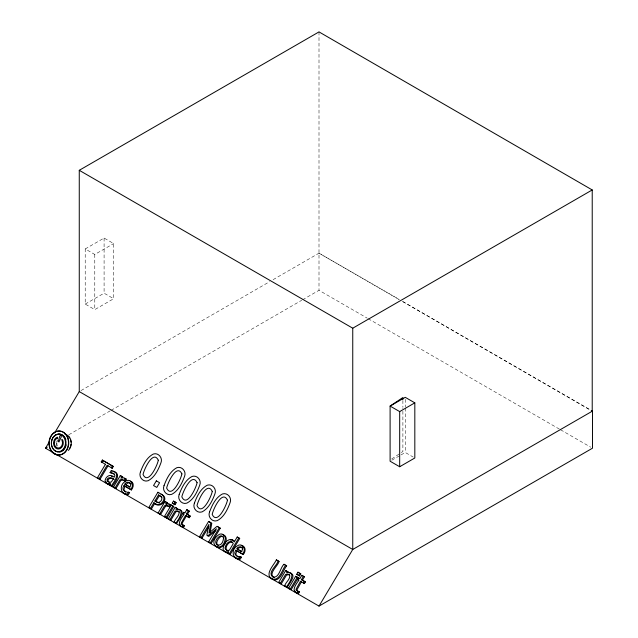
<?xml version="1.0" encoding="UTF-8"?>
<svg xmlns="http://www.w3.org/2000/svg" width="638" height="638" viewBox="0 0 638 638"><rect width="100%" height="100%" fill="white"/><g stroke="black" fill="none" stroke-linecap="round" stroke-linejoin="round"><path stroke-width="0.48" stroke-dasharray="3.19 2.39" d="M391.7 458.969L400.489 453.1M401.286 452.565L402.889 451.497L402.889 408.32M85.213 248.948L104.09 238.054L113.652 243.572L113.652 298.72L94.783 309.613L85.213 304.087L85.213 248.948L94.783 254.466L113.652 243.572M85.213 304.087L104.09 293.193L113.652 298.72M80.986 390.584L269.635 281.677M273.08 279.683L319 253.174L399.236 299.493M55.865 442.23L57.587 441.233M68.808 434.757L110.214 410.848M111.084 410.346L301.742 300.267M302.611 299.772L319 290.306L367.313 318.202M391.788 460.245L400.201 455.388M401.047 454.902L405.25 452.47L413.225 457.071M402.682 301.487L592.487 411.071M368.174 318.697L559.701 429.278M560.563 429.773L590.764 447.206M319 253.174L399.157 299.541M402.602 301.535L592.224 411.223M405.25 399.292L405.25 407.14M405.25 408.121L405.25 452.47M402.889 400.473L402.889 407.339M319 31.9L319 290.306M104.09 238.054L104.09 293.193M94.783 254.466L94.783 309.613M56.949 446.074A9.02 7.321 -86.9 0 1 57.245 439.917M57.189 445.986A8.709 7.074 -86.9 0 1 57.476 440.029"/><path stroke-width="0.96" d="M210.054 532.674L211.8 523.32L208.618 521.429L199.55 536.654L200.46 537.236M130.495 489.378L123.979 485.622C120.534 490.279 126.029 492.44 129.602 492.576L128.358 494.673C120.343 495.295 118.891 484.952 125.239 481.403C130.623 477.391 135.144 485.51 130.495 489.378L131.404 489.96C133.613 487.416 134.506 482.232 130.351 481.124M123.979 485.622L124.888 486.196L123.892 489.721L125.55 492.089M242.352 553.967L235.837 550.203C232.391 554.861 237.894 557.03 241.467 557.157L240.215 559.255C232.208 559.877 230.757 549.533 237.105 545.984C242.488 541.973 247.002 550.092 242.352 553.967L243.261 554.542C245.957 551.774 246.045 545.745 241.196 545.538M235.837 550.203L236.746 550.777L235.757 554.302L237.408 556.671M319 606.1L352.75 549.477L592.487 411.071L592.487 448.203L319 606.1L45.513 448.203L49.541 441.44M54.581 432.995L79.264 391.58L79.264 170.306L319 31.9L592.224 189.949L592.224 411.223M102.327 460.062L103.236 460.636L102.16 462.438L101.251 461.864L102.327 460.062L113.317 466.466L112.248 468.26L107.128 465.254L99.121 478.675L100.03 479.258L108.037 465.828M98.364 478.293L97.454 477.718L105.461 464.289M112.408 465.884L111.339 467.686L112.248 468.26M114.314 474.058L110.079 472.606L111.243 470.653C121.34 471.945 114.848 481.156 111.299 485.709L112.208 486.284C114.904 482.671 121.978 473.651 113.604 471.618M110.629 485.374L109.72 484.8L110.446 483.58C99.791 485.67 107.24 470.31 114.202 477.28C116.531 474.6 112.471 472.439 110.079 472.606M113.516 486.985L120.327 475.565L122.823 477.057L121.906 476.482L120.901 478.181L123.995 477.814L126.18 479.082C125.574 483.11 123.054 478.715 120.845 480.374L116.012 488.477L113.516 486.985L114.425 487.568M124.992 481.092L124.083 480.51L125.271 478.508M128.693 492.002L127.448 494.091L123.652 493.198M151.381 509.02L150.472 508.446L153.854 502.776L154.763 503.35L151.381 509.02L148.806 507.481L157.881 492.265L161.94 494.657M158.511 494.96L159.42 495.543L155.792 501.62L154.882 501.045L158.511 494.96L162.028 497.225M168.767 504.227L170.848 504.993C170.234 509.02 167.722 504.626 165.505 506.285L160.672 514.388L158.184 512.896L164.995 501.476L167.483 502.967L166.47 504.666M160.672 514.388L159.763 513.813L164.596 505.703L167.18 505.503L169.652 506.995M166.574 502.393L165.561 504.092L168.663 503.725L170.848 504.993M168.743 506.42L169.939 504.419M172.268 503.111L173.456 501.117L176.168 502.736L174.979 504.73L172.268 503.111L173.177 503.685M164.429 516.509L171.239 505.089L172.818 505.998L173.727 506.58L166.925 517.992L164.429 516.509L166.925 517.992M166.016 517.418L172.818 505.998M175.259 502.154L174.07 504.148L174.979 504.73M179.677 512.115A3.82 3.118 -57.6 0 0 177.731 511.437L175.913 511.724L170.825 520.249L168.336 518.758L175.147 507.338L177.635 508.829L175.147 507.338M170.825 520.249L169.915 519.675L175.003 511.15L176.822 510.855A3.82 3.118 -57.6 0 1 178.768 511.54C180.418 515.241 174.868 518.75 174.142 522.115L176.638 523.607C177.5 520.959 186.982 511.054 178.975 509.73M176.726 508.255L175.968 509.523C186.192 507.09 178.441 520.632 175.729 523.024L176.638 523.607M183.744 514.507L182.835 513.925L183.792 512.33L184.861 512.952L186.814 509.666L189.303 511.158L187.349 514.443L190.26 516.118L189.311 517.713L185.491 515.456L181.152 523.232L182.053 524.715L184.549 525.712L183.513 527.443L180.993 526.342L180.083 524.691M187.349 514.443L186.44 513.861L188.393 510.583L189.303 511.158M186.4 516.038L182.388 522.817L182.061 524.229L182.962 525.289M182.835 513.925L183.903 514.547C181.83 517.211 175.498 525.712 182.604 526.86L183.632 525.138M189.311 517.713L188.401 517.139L189.35 515.544L186.44 513.861M199.55 536.654L202.015 538.129L208.857 526.653M209.527 542.475L208.618 541.893L216.441 528.774L207.852 535.816M219.36 527.634L210.285 542.858L211.194 543.432L220.269 528.208L217.048 526.294L208.977 533.025L210.891 522.745L208.618 521.429M227.718 552.923L228.42 551.758L225.629 551.998L224.042 551.096A4.267 3.485 -57.6 0 1 223.101 548.632C223.491 544.421 226.721 538.943 231.538 539.493A6.037 4.929 -57.6 0 1 234.258 541.965L237.208 537.013L239.697 538.504L230.214 554.414L227.718 552.923L228.627 553.497M238.787 537.93L229.305 553.84L230.214 554.414M240.558 556.583L239.306 558.681L235.518 557.779M274.292 577.781C267.258 574.017 278.335 565.635 279.021 561.456L276.366 559.869C274.3 564.67 263.638 574.83 272.418 579.208C280.353 583.028 283.113 569.654 286.661 565.866L285.728 565.276C282.171 569.056 279.412 582.43 271.477 578.61M286.661 565.866L284.006 564.279C280.289 567.142 279.261 579.057 272.538 576.824C267.282 572.111 277.41 565.428 278.088 560.866L279.021 561.456M279.635 582.933L278.694 582.335L285.72 570.547L288.296 572.087L285.72 570.547M287.355 571.489L286.574 572.796C297.125 570.284 289.126 584.264 286.326 586.745L287.26 587.335C288.153 584.607 297.946 574.375 289.684 573.012M278.694 582.335L281.27 583.874L286.51 575.077L288.392 574.774A3.94 3.214 -57.6 0 1 289.883 575.101M285.633 586.394L284.692 585.796C285.441 582.327 291.167 578.698 289.461 574.878A3.94 3.214 -57.6 0 0 287.451 574.176L285.577 574.479L280.329 583.276L281.27 583.874M296.742 574.256L297.97 572.198L300.769 573.873L299.541 575.931L296.742 574.256L297.683 574.854M288.655 588.084L295.681 576.297L298.249 577.837L291.223 589.624L288.655 588.084L289.588 588.683M297.316 577.238L290.29 589.026L291.223 589.624M298.672 580.293L297.731 579.695L298.712 578.052L299.82 578.682L301.838 575.301L304.406 576.84L302.388 580.221L305.395 581.96L304.414 583.603L300.466 581.274L295.992 589.297L296.917 590.828L299.493 591.857L298.432 593.643L295.37 592.016M302.388 580.221L301.447 579.631L303.473 576.242L304.406 576.84M297.731 579.695L298.831 580.333C296.694 583.084 290.154 591.857 297.491 593.045L298.552 591.266M301.447 579.631L304.454 581.362L303.473 583.012L304.414 583.603M124.857 484.146C126.715 479.904 133.119 483.301 129.833 487.017L124.857 484.146L129.913 487.121M125.766 484.72L127.887 482.902L130.304 483.086M57.627 438.162L57.42 437.158A6.013 4.881 -86.9 0 0 53.744 444.877A6.013 4.881 -86.9 0 0 60.235 448.538A6.013 4.881 -86.9 0 0 62.779 440.18L61.79 439.518L62.181 440.994A5.008 4.067 -86.9 0 1 59.972 447.589A5.008 4.067 -86.9 0 1 54.661 445.029A5.008 4.067 -86.9 0 1 56.862 438.426L57.404 438.234M215.915 530.529L208.762 536.399L206.848 535.234L208.921 524.436L201.106 537.555L202.015 538.129M45.513 448.203L47.236 447.206M79.264 170.306L352.75 328.203L592.224 189.949M414.82 402.849L405.25 397.33L390.105 406.071L399.675 411.598L414.82 402.849L414.82 457.996L399.675 466.745L390.105 461.218L390.105 406.071L402.889 397.53L402.889 399.492M128.772 492.656L129.602 492.576M110.549 484.346L107.391 483.923L105.972 481.746M230.541 540.075L232.447 540.075A6.037 4.929 -57.6 0 1 234.409 541.319M228.316 552.588L226.538 552.572L224.951 551.671A4.267 3.485 -57.6 0 1 224.44 550.985M159.42 503.071L154.882 501.045M183.792 525.584L184.549 525.712M228.548 550.961C222.837 550.235 228.3 540.346 232.511 542.324M238.516 557.118L241.467 557.157M111.491 476.426L112.639 476.769M124.904 478.396L126.18 479.082M109.776 482.799L107.974 481.212C107.774 477.647 112.097 477.687 114.194 479.393M218.571 545.801C214.528 543.975 218.1 538.424 220.62 536.773A3.03 2.472 -57.6 0 1 222.542 536.526L223.707 537.196M155.273 503.589C160.457 507.481 167.363 498.485 162.028 494.729M156.023 501.699C159.037 504.451 163.751 499.514 161.119 496.651M79.264 391.58L352.75 549.477L352.75 328.203M239.697 538.504L237.208 537.013M103.236 460.636L113.317 466.466M176.168 502.736L173.456 501.117M217.957 526.876L220.269 528.208M101.251 461.864L105.525 464.384M159.42 495.543L160.8 496.34M298.249 577.837L295.681 576.297M167.483 502.967L164.995 501.476M173.727 506.58L171.239 505.089M185.491 515.456L188.401 517.139M124.083 480.51L122.512 479.593L119.936 479.792L115.103 487.903L116.012 488.477M241.77 551.703L237.623 549.31C238.628 547.611 241.132 546.511 242.719 548.066M153.854 502.776C160.226 510.256 170.434 497.879 161.031 494.083M124.888 486.196L131.404 489.96M236.746 550.777L243.261 554.542M299.493 591.857L297.858 591.426L296.925 589.895L301.407 581.872L300.466 581.274M97.454 477.718L100.03 479.258M109.72 484.8L112.208 486.284M148.806 507.481L150.472 508.446M158.184 512.896L159.763 513.813M168.336 518.758L169.915 519.675M174.142 522.115L175.729 523.024M208.618 541.893L211.194 543.432M284.692 585.796L287.26 587.335M297.97 572.198L298.911 572.796M300.769 573.873L299.828 573.275L298.6 575.332L299.541 575.931M301.838 575.301L302.771 575.891M284.006 564.279L284.939 564.877M276.366 559.869L277.307 560.467M304.454 581.362L305.395 581.96M298.712 578.052L299.653 578.642M186.814 509.666L187.724 510.24M157.881 492.265L158.79 492.839M189.35 515.544L190.26 516.118M183.792 512.33L184.701 512.912M120.327 475.565L121.236 476.147M111.243 470.653L112.152 471.227M297.491 593.045L298.432 593.643M182.604 526.86L183.513 527.443M270.648 577.693L271.405 578.499M234.664 556.822L235.422 557.652M122.799 492.241L123.565 493.07M130.862 483.484L131.245 483.931M215.461 545.777C221.187 552.979 231.323 537.882 223.196 534.716A5.303 4.322 -57.6 0 0 222.207 534.548M294.884 590.812L295.059 591.45M399.675 411.598L399.675 466.745M58.162 434.111A9.02 7.321 -86.9 0 1 65.818 439.534M66.129 444.933A9.02 7.321 -86.9 0 1 59.844 451.967M54.637 435.929A9.02 7.321 -86.9 0 1 55.721 435.076M49.684 439.686A12.026 9.761 -86.9 0 1 64.255 432.763A12.026 9.761 -86.9 0 1 65.602 451.72A12.026 9.761 -86.9 0 1 50.338 448.825M50.059 448.131A12.026 9.761 -86.9 0 1 49.62 446.656M49.469 445.906A12.026 9.761 -86.9 0 1 49.381 441.217M68.362 436.368A8.709 7.074 -86.9 0 1 69.654 437.963M70.547 439.925A8.709 7.074 -86.9 0 1 71.001 442.11M70.97 444.383A8.709 7.074 -86.9 0 1 70.459 446.584M70.196 447.278A8.709 7.074 -86.9 0 1 69.51 448.562M65.036 434.366A9.02 7.321 -86.9 0 1 70.084 448.099M69.709 448.745A9.02 7.321 -86.9 0 1 68.338 450.42M225.35 537.898C223.539 555.1 204.918 544.27 219.249 534.381A5.303 4.322 -57.6 0 1 222.287 534.142L224.72 535.944L225.35 537.898M107.096 479.816L107.399 481.339L109.688 482.296L111.403 481.985L113.285 478.819C111.339 477.559 107.766 476.738 107.096 479.816M223.507 538.392C222.072 550.706 209.519 543.416 219.711 536.199A3.03 2.472 -57.6 0 1 221.633 535.952L222.798 536.622A3.007 2.456 -57.6 0 1 223.507 538.392M158.304 460.237C157.498 465.134 148.088 485.526 143.056 474.489C143.949 469.608 153.176 449.423 158.304 460.237M181.902 473.867C181.096 478.755 171.686 499.155 166.654 488.11C167.539 483.229 176.774 463.052 181.902 473.867M197.086 482.631C196.281 487.52 186.862 507.92 181.838 496.874C182.723 491.994 191.95 471.817 197.086 482.631M212.263 491.388C211.457 496.284 202.039 516.676 197.014 505.639C197.9 500.758 207.135 480.581 212.263 491.388M227.447 500.152C226.642 505.049 217.223 525.441 212.191 514.403C213.084 509.523 222.311 489.346 227.447 500.152M242.52 548.999L241.69 551.599L236.714 548.728C237.783 546.24 242.201 545.961 242.52 548.999M58.313 441.496L58.999 441.975L61.208 436.958A1.005 0.813 -86.9 0 0 60.785 435.658A1.005 0.813 -86.9 0 0 59.717 436.209L58.313 441.496M140.424 472.032C138.326 476.817 143.032 482.527 148.088 480.749C154.811 477.248 158.391 469.648 160.928 462.829C163.041 458.044 158.376 452.286 153.295 454.057C146.541 457.566 142.968 465.198 140.424 472.032M164.022 485.654C161.924 490.439 166.63 496.149 171.686 494.37C178.409 490.869 181.989 483.269 184.526 476.45C186.639 471.665 181.974 465.915 176.886 467.686C170.139 471.187 166.566 478.827 164.022 485.654M179.198 494.418C177.109 499.203 181.814 504.913 186.862 503.135C193.593 499.634 197.174 492.034 199.702 485.215C201.815 480.43 197.15 474.68 192.07 476.45C185.323 479.951 181.75 487.591 179.198 494.418M194.383 503.183C192.285 507.968 196.99 513.678 202.047 511.899C208.77 508.398 212.35 500.798 214.878 493.979C217 489.194 212.334 483.445 207.246 485.207C200.499 488.716 196.927 496.348 194.383 503.183M209.559 511.947C207.47 516.732 212.167 522.442 217.223 520.664C223.954 517.163 227.535 509.563 230.063 502.744C232.176 497.959 227.511 492.209 222.431 493.971C215.684 497.48 212.103 505.113 209.559 511.947M225.501 546.415C223.842 549.063 226.992 551.304 229.377 550.139L233.301 543.56C231.131 538.99 226.131 542.978 225.501 546.415M156.342 480.845L153.543 485.55L156.788 487.424L159.588 482.719L156.342 480.845M65.307 451.704A12.026 9.761 -86.9 0 0 61.647 431.487A12.026 9.761 -86.9 0 0 49.174 445.89A12.026 9.761 -86.9 0 0 65.307 451.704M63.967 448.267A8.709 7.074 -86.9 0 0 59.454 434.374A8.709 7.074 -86.9 0 0 51.837 446.393A8.709 7.074 -86.9 0 0 63.967 448.267M64.454 448.466A9.02 7.321 -86.9 0 0 59.781 434.079A9.02 7.321 -86.9 0 0 51.901 446.528A9.02 7.321 -86.9 0 0 64.454 448.466"/></g></svg>
